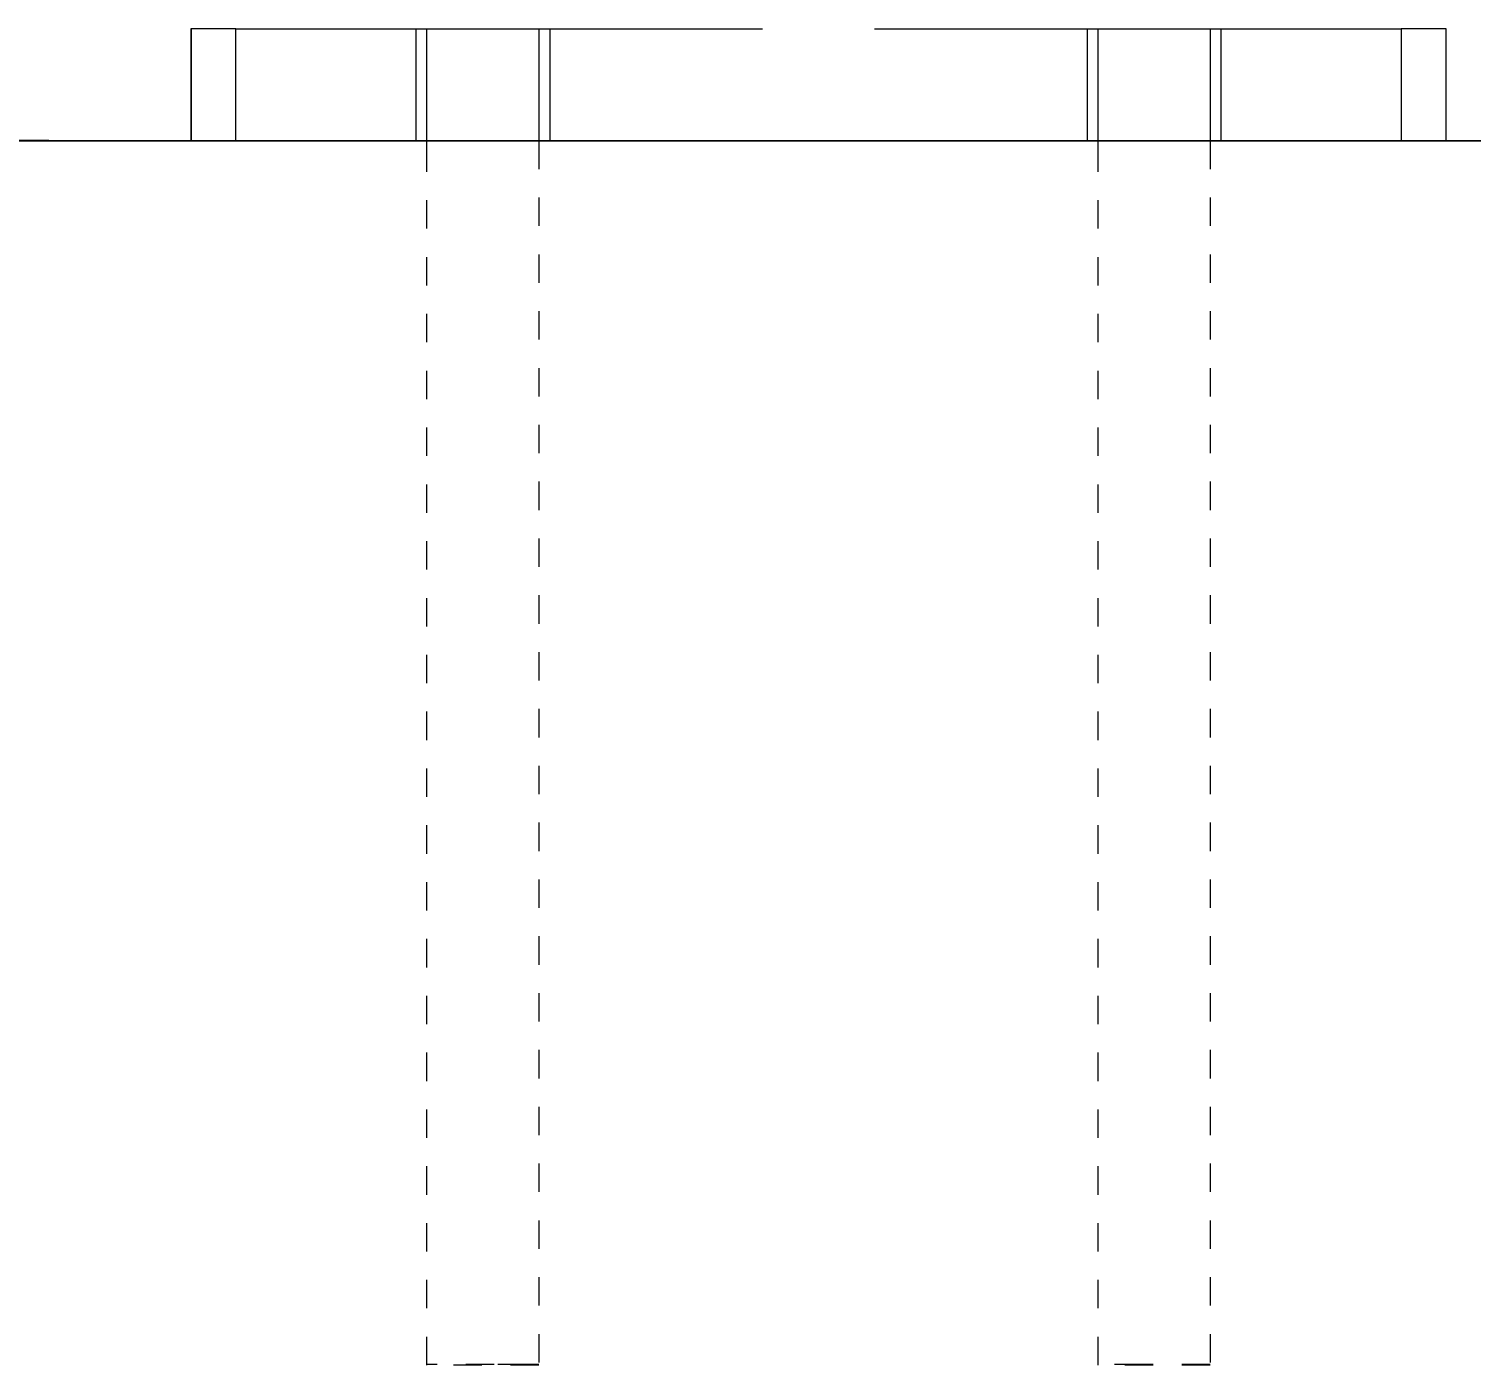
# Model space of a CAD drawing. Header units: inches. Extents: x -16 to 183, y -17 to 123.
# Drawn here: x -7.9 to -2.83, y 100.72 to 105.42 of the extents above; entities that cross this region are included whole.
import ezdxf

# ---------------------------------------------------------------- set-up
doc = ezdxf.new("R2010")
doc.units = ezdxf.units.IN
doc.linetypes.add('HIDDEN', pattern=[1.905, 1.27, -0.635])
for name, color, linetype, lineweight in [('ZANO_R', 7, 'Continuous', 0), ('ZANO_R_przerywana', 250, 'HIDDEN', 0), ('ZANO_W', 1, 'Continuous', 0)]:
    doc.layers.add(name, color=color, linetype=linetype, lineweight=lineweight)
doc.styles.get("Standard").update_dxf_attribs({"font": 'arial.ttf'})
doc.dimstyles.new('amerykanie', dxfattribs={"dimtxt": 50, "dimasz": 50, "dimexe": 0.5, "dimexo": 0.5, "dimgap": 1, "dimtad": 1, "dimdec": 0, "dimzin": 0, "dimlunit": 5, "dimtxsty": 'Standard', "dimcen": 0.09, "dimclrd": 1, "dimclre": 1, "dimclrt": 1, "dimazin": 0, "dimtfac": 1, "dimtdec": 0, "dimtmove": 0, "dimatfit": 3, "dimfxl": 1, "dimtzin": 0, "dimarcsym": 1})

# ---------------------------------------------------------------- blocks, each defined once
blk = doc.blocks.new('*D362')
at = {"layer": 'ZANO_W', "color": 1, "lineweight": -2}
for p, q in [((-7.9507, 123.1335), (-12.7753, 123.1335)), ((-12.2753, 122.1335), (-12.2753, 106.0308)), ((-7.8329, 105.0308), (-12.7753, 105.0308))]:
    blk.add_line(p, q, dxfattribs=at)
at = {"layer": 'ZANO_W', "color": 1}
for points in [[(-12.1087, 122.1335), (-12.442, 122.1335), (-12.2753, 123.1335)], [(-12.442, 106.0308), (-12.1087, 106.0308), (-12.2753, 105.0308)]]:
    blk.add_solid(points, dxfattribs=at)
at = {"layer": 'ZANO_W', "color": 1, "insert": (-13.6155, 114.0822), "char_height": 1.625, "attachment_point": 5, "rotation": 90}
blk.add_mtext('18 1/8', dxfattribs=at)

msp = doc.modelspace()

# ---------------------------------------------------------------- linework, layer by layer
at = {"layer": 'ZANO_R'}
for p, q in [((-7.33286, 105.42448), (-7.33286, 105.03078)), ((-7.17538, 105.42448), (-7.33285, 105.42448)), ((-7.33274, 105.42448), (-7.33274, 105.03078)), ((-7.17538, 105.42448), (-5.3214, 105.42448)), ((-7.17538, 105.03078), (-7.17538, 105.42448)), ((-6.54188, 105.42448), (-6.54188, 105.03078)), ((-6.50251, 105.03078), (-6.50251, 105.42116)), ((-6.1088, 105.42116), (-6.1088, 105.03078)), ((-6.06943, 105.03078), (-6.06943, 105.42448)), ((-4.9277, 105.42448), (-3.07373, 105.42448)), ((-4.17967, 105.42448), (-4.17967, 105.03078)), ((-4.1403, 105.03078), (-4.1403, 105.42116)), ((-3.7466, 105.42116), (-3.7466, 105.03078)), ((-3.70723, 105.03078), (-3.70723, 105.42448)), ((-3.07373, 105.42448), (-3.07373, 105.03078)), ((-2.91625, 105.42448), (-3.07373, 105.42448)), ((-2.91625, 105.03078), (-2.91625, 105.42448)), ((0.78024, 105.03078), (-11.03078, 105.03078)), ((-7.33284, 105.03078), (-7.17538, 105.03078)), ((-7.17538, 105.03078), (-3.07373, 105.03078)), ((-6.50251, 105.0062), (-6.50251, 105.03078)), ((-6.1088, 105.03078), (-6.1088, 105.0062)), ((-4.1403, 105.0062), (-4.1403, 105.03078)), ((-3.7466, 105.03078), (-3.7466, 105.0062)), ((-3.07373, 105.03078), (-2.91625, 105.03078))]:
    msp.add_line(p, q, dxfattribs=at)
msp.add_lwpolyline([(-14.11259, 105.03078), (181.73293, 105.03078)], dxfattribs=at)
at = {"layer": 'ZANO_R_przerywana', "ltscale": 0.05}
for p, q in [((-6.50251, 100.72133), (-6.50251, 105.03078)), ((-6.1088, 105.03078), (-6.1088, 100.72133)), ((-4.1403, 100.72133), (-4.1403, 105.03078)), ((-3.7466, 105.03078), (-3.7466, 100.72133)), ((-6.2662, 100.72336), (-6.50247, 100.72336)), ((-6.10889, 100.72133), (-6.50242, 100.72133)), ((-6.15347, 100.72336), (-6.2662, 100.72336)), ((-6.11918, 100.72336), (-6.15347, 100.72336)), ((-6.11103, 100.72336), (-6.11918, 100.72336)), ((-6.10922, 100.72336), (-6.11103, 100.72336)), ((-6.10886, 100.72336), (-6.10922, 100.72336)), ((-6.10881, 100.72336), (-6.10886, 100.72336)), ((-6.10884, 100.72336), (-6.10881, 100.72336)), ((-6.10881, 100.72336), (-6.10881, 100.72336)), ((-6.10881, 100.72336), (-6.10881, 100.72336)), ((-3.7466, 100.72133), (-4.14027, 100.72133)), ((-3.98291, 100.72336), (-4.14022, 100.72336)), ((-3.74668, 100.72336), (-3.98291, 100.72336)), ((-3.74664, 100.72133), (-3.7466, 100.72133)), ((-3.7466, 100.72133), (-3.7466, 100.72133))]:
    msp.add_line(p, q, dxfattribs=at)

# ---------------------------------------------------------------- dimensions: what is measured, and where the dimension line sits
at = {"layer": 'ZANO_W'}
dim = msp.add_linear_dim(base=(-12.27533, 105.03078), p1=(-7.45066, 123.13354), p2=(-7.33286, 105.03078), angle=90, dimstyle='amerykanie', override={"dimtxt": 1.625, "dimasz": 1, "dimgap": 0.5, "dimdec": 4, "dimaunit": 1, "dimadec": 1, "dimtdec": 4, "dimtmove": 1, "dimfrac": 2}, dxfattribs=at)
dim.commit()
dim.dimension.update_dxf_attribs({"geometry": '*D362', "text_midpoint": (-13.61554, 114.08216)})

doc.saveas('drawing.dxf')
